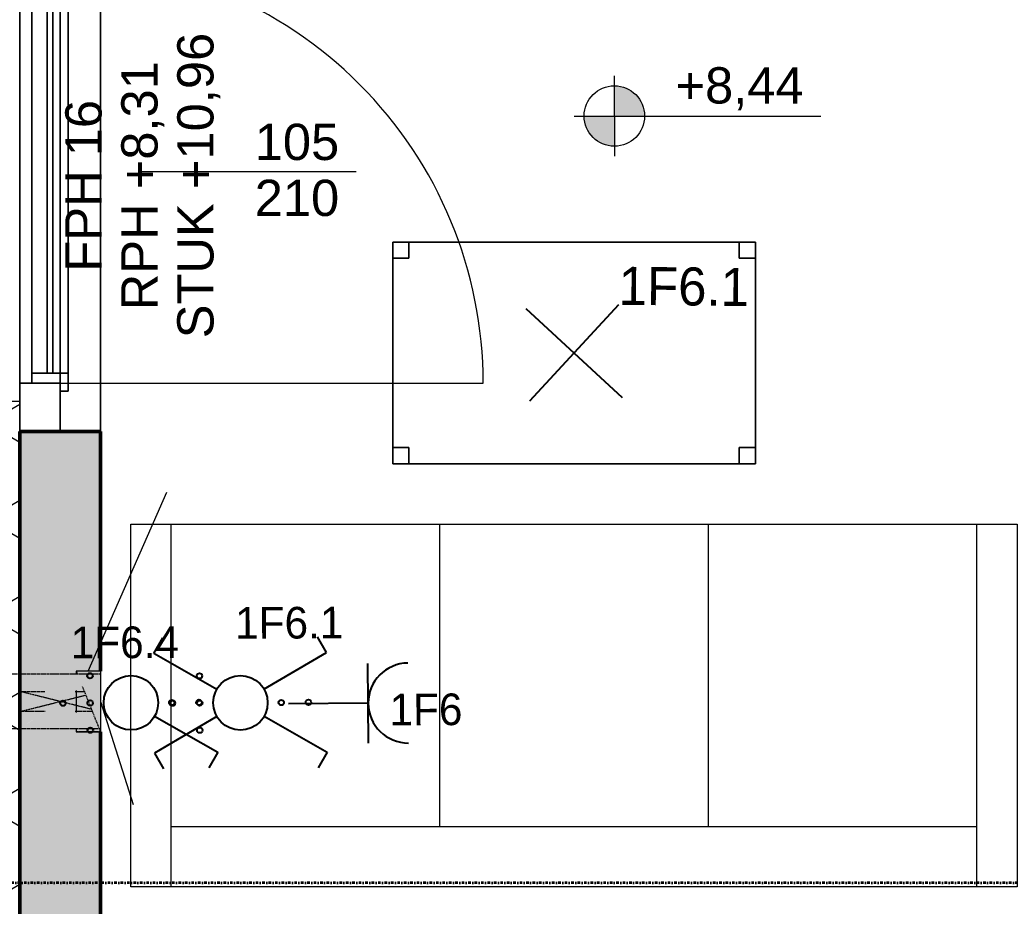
# Model space of a CAD drawing. Header units: metres. Extents: x -15638 to 29611, y -11908 to 29644.
# Drawn here: x -7861 to -5403, y 9440 to 11640 of the extents above; entities that cross this region are included whole.
import ezdxf
from ezdxf.enums import TextEntityAlignment as Align

# ---------------------------------------------------------------- set-up
doc = ezdxf.new("R2010")
doc.units = ezdxf.units.M
doc.linetypes.add('Strich Punkt Mittel', pattern=[0.015875, 0.00635, -0.0047625, 0, -0.0047625])
doc.linetypes.add('Verdeckt', pattern=[0.003, 0.002, -0.001])
for name, color, linetype, lineweight in [('A-DETL-GENF_', 92, 'Continuous', 13), ('A-GLAZ-IDEN_', 152, 'Continuous', 9), ('A_2D', 7, 'Continuous', 13), ('A_Beschriftung_', 7, 'Continuous', 9), ('A_Decken', 8, 'Continuous', 13), ('A_Durchbruch', 7, 'Verdeckt', 5), ('A_Moebel', 6, 'Continuous', 13), ('A_Raeume_', 7, 'Continuous', 5), ('A_Raster_', 1, 'Continuous', 9), ('A_Waende', 7, 'Continuous', 13), ('G-ANNO-DIMS_', 111, 'Continuous', 9)]:
    doc.layers.add(name, color=color, linetype=linetype, lineweight=lineweight)
doc.layers.add('E_Steckdose+Schalter', color=150, linetype='Continuous', true_color=0x0b6cf4)
doc.layers.add('ET_LEGENDE - Wohnung$0$800_KO_HI____L', color=130, linetype='Continuous')
doc.styles.add('Arial_2', font='arial.ttf', dxfattribs={"height": 0.09})
doc.styles.add('ET_LEGENDE - Wohnung$0$ROMANS', font='romans.shx', dxfattribs={"width": 0.6})

# ---------------------------------------------------------------- blocks, each defined once
blk = doc.blocks.new('*U557')
for p, q in [((-70.71067811865481, -70.71067811865473), (70.71067811865473, 70.71067811865474)), ((70.7106781186547, -70.71067811865474), (-70.71067811865478, 70.71067811865477))]:
    blk.add_line(p, q)
at = {"style": 'ET_LEGENDE - Wohnung$0$ROMANS', "width": 0.6, "flags": 1}
for tag, p in [('RAUMBUCHNUMMER', (0, -400)), ('ANLAGE', (0, -550))]:
    blk.add_attdef(tag, text='', height=100, dxfattribs=at).set_placement(p, align=Align.MIDDLE)
for tag, p in [('TEILANLAGE_NR', (0, -700)), ('KOMPONENTE', (0, -850)), ('KOMPONENTE_NR', (0, -1000)), ('BEZEICHNUNG', (0, -1150)), ('TYP', (0, -1300)), ('HERSTELLER', (0, -1450)), ('MODEL', (0, -1600)), ('LEISTUNG_MAX', (0, -1750)), ('SPEZIFISCH_1', (0, -1900)), ('SPEZIFISCH_2', (0, -2050)), ('SPEZIFISCH_3', (-9.095e-13, -2200)), ('SPEZIFISCH_4', (0, -2350)), ('SPEZIFISCH_5', (0, -2500)), ('GEWERKE_CODE', (0, -2650)), ('LV_POS', (0, -2800)), ('ZAEHLER', (0, -2950)), ('PLATZHALTER_1', (0, -3100)), ('PLATZHALTER_2', (-9.095e-13, -3250)), ('PLATZHALTER_3', (-9.095e-13, -3400)), ('JOBLISTE_VDMA', (0, -3550)), ('ET_SPEZIFISCH_1', (0, -3700)), ('ET_SPEZIFISCH_2', (0, -3850)), ('ET_SPEZIFISCH_3', (0, -4000)), ('ET_SPEZIFISCH_4', (0, -4149.999999999999)), ('ET_SPEZIFISCH_5', (0, -4299.999999999999)), ('ET_SPEZIFISCH_6', (0, -4449.999999999999)), ('ET_SPEZIFISCH_7', (0, -4599.999999999999))]:
    blk.add_attdef(tag, text='', height=100, dxfattribs=at).set_placement(p, align=Align.MIDDLE_CENTER)
blk = doc.blocks.new('*U548')
for p, q in [((25, 43.30127018922939), (91.66666666666666, 158.7713240271434)), ((91.66666666666666, 158.7713240271434), (120.5341801261374, 142.1046573604767))]:
    blk.add_line(p, q)
blk.add_circle((0, 0), 50)
at = {"layer": 'ET_LEGENDE - Wohnung$0$800_KO_HI____L'}
for centre in [(0, 125), (0, 74.99999999999997), (-50, -75), (0, -75), (50, -75), (0, -125)]:
    blk.add_circle(centre, 5, dxfattribs=at)
at = {"style": 'ET_LEGENDE - Wohnung$0$ROMANS', "width": 0.6, "flags": 1}
for tag, p in [('RAUMBUCHNUMMER', (-0.248237514286302, -465.740553349995)), ('ANLAGE', (-0.248237514286302, -615.740553349995))]:
    blk.add_attdef(tag, text='', height=100, dxfattribs=at).set_placement(p, align=Align.MIDDLE)
for tag, p in [('TEILANLAGE_NR', (-0.248237514286302, -765.740553349995)), ('KOMPONENTE', (-0.248237514286302, -915.740553349995)), ('KOMPONENTE_NR', (-0.248237514286302, -1065.740553349995)), ('BEZEICHNUNG', (-0.248237514286302, -1215.740553349995)), ('TYP', (-0.248237514286302, -1365.740553349995)), ('HERSTELLER', (-0.248237514286302, -1515.740553349995)), ('MODEL', (-0.248237514286302, -1665.740553349995)), ('LEISTUNG_MAX', (-0.248237514286302, -1815.740553349995)), ('SPEZIFISCH_1', (-0.248237514286302, -1965.740553349995)), ('SPEZIFISCH_2', (-0.248237514286302, -2115.740553349995)), ('SPEZIFISCH_3', (-0.2482375142872115, -2265.740553349995)), ('SPEZIFISCH_4', (-0.248237514286302, -2415.740553349995)), ('SPEZIFISCH_5', (-0.248237514286302, -2565.740553349995)), ('GEWERKE_CODE', (-0.248237514286302, -2715.740553349995)), ('LV_POS', (-0.248237514286302, -2865.740553349995)), ('ZAEHLER', (-0.248237514286302, -3015.740553349995)), ('PLATZHALTER_1', (-0.248237514286302, -3165.740553349995)), ('PLATZHALTER_2', (-0.2482375142872115, -3315.740553349995)), ('PLATZHALTER_3', (-0.2482375142872115, -3465.740553349995)), ('JOBLISTE_VDMA', (-0.248237514286302, -3615.740553349996)), ('ET_SPEZIFISCH_1', (-0.248237514286302, -3765.740553349996)), ('ET_SPEZIFISCH_2', (-0.248237514286302, -3915.740553349996)), ('ET_SPEZIFISCH_3', (-0.248237514286302, -4065.740553349995)), ('ET_SPEZIFISCH_4', (-0.248237514286302, -4215.740553349995)), ('ET_SPEZIFISCH_5', (-0.248237514286302, -4365.740553349995)), ('ET_SPEZIFISCH_6', (-0.248237514286302, -4515.740553349995)), ('ET_SPEZIFISCH_7', (-0.248237514286302, -4665.740553349995))]:
    blk.add_attdef(tag, text='', height=100, dxfattribs=at).set_placement(p, align=Align.MIDDLE_CENTER)
blk = doc.blocks.new('*U564')
for p, q in [((-91.66666666666518, 158.7713240271435), (-120.5341801261546, 142.1046573604769)), ((-24.9999999999984, 43.30127018922809), (-91.66666666666518, 158.7713240271435)), ((25, 43.30127018922939), (91.66666666666666, 158.7713240271434)), ((91.66666666666666, 158.7713240271434), (120.5341801261374, 142.1046573604767)), ((-24.9999999999984, -43.30127018922826), (-91.66666666666518, -158.7713240271437)), ((24.99999999999858, -43.30127018922205), (91.66666666666518, -158.7713240271497)), ((-91.66666666666518, -158.7713240271437), (-120.5341801261546, -142.1046573604769)), ((91.66666666666518, -158.7713240271497), (120.5341801261546, -142.1046573604829))]:
    blk.add_line(p, q)
blk.add_circle((0, 0), 50)
at = {"layer": 'ET_LEGENDE - Wohnung$0$800_KO_HI____L'}
for centre in [(0, 125), (0, 74.99999999999997), (-50, -75), (0, -75), (50, -75), (0, -125)]:
    blk.add_circle(centre, 5, dxfattribs=at)
at = {"style": 'ET_LEGENDE - Wohnung$0$ROMANS', "width": 0.6, "flags": 1}
for tag, p in [('RAUMBUCHNUMMER', (-0.248237514286302, -465.740553349995)), ('ANLAGE', (-0.248237514286302, -615.740553349995))]:
    blk.add_attdef(tag, text='', height=100, dxfattribs=at).set_placement(p, align=Align.MIDDLE)
for tag, p in [('TEILANLAGE_NR', (-0.248237514286302, -765.740553349995)), ('KOMPONENTE', (-0.248237514286302, -915.740553349995)), ('KOMPONENTE_NR', (-0.248237514286302, -1065.740553349995)), ('BEZEICHNUNG', (-0.248237514286302, -1215.740553349995)), ('TYP', (-0.248237514286302, -1365.740553349995)), ('HERSTELLER', (-0.248237514286302, -1515.740553349995)), ('MODEL', (-0.248237514286302, -1665.740553349995)), ('LEISTUNG_MAX', (-0.248237514286302, -1815.740553349995)), ('SPEZIFISCH_1', (-0.248237514286302, -1965.740553349995)), ('SPEZIFISCH_2', (-0.248237514286302, -2115.740553349995)), ('SPEZIFISCH_3', (-0.2482375142872115, -2265.740553349995)), ('SPEZIFISCH_4', (-0.248237514286302, -2415.740553349995)), ('SPEZIFISCH_5', (-0.248237514286302, -2565.740553349995)), ('GEWERKE_CODE', (-0.248237514286302, -2715.740553349995)), ('LV_POS', (-0.248237514286302, -2865.740553349995)), ('ZAEHLER', (-0.248237514286302, -3015.740553349995)), ('PLATZHALTER_1', (-0.248237514286302, -3165.740553349995)), ('PLATZHALTER_2', (-0.2482375142872115, -3315.740553349995)), ('PLATZHALTER_3', (-0.2482375142872115, -3465.740553349995)), ('JOBLISTE_VDMA', (-0.248237514286302, -3615.740553349996)), ('ET_SPEZIFISCH_1', (-0.248237514286302, -3765.740553349996)), ('ET_SPEZIFISCH_2', (-0.248237514286302, -3915.740553349996)), ('ET_SPEZIFISCH_3', (-0.248237514286302, -4065.740553349995)), ('ET_SPEZIFISCH_4', (-0.248237514286302, -4215.740553349995)), ('ET_SPEZIFISCH_5', (-0.248237514286302, -4365.740553349995)), ('ET_SPEZIFISCH_6', (-0.248237514286302, -4515.740553349995)), ('ET_SPEZIFISCH_7', (-0.248237514286302, -4665.740553349995))]:
    blk.add_attdef(tag, text='', height=100, dxfattribs=at).set_placement(p, align=Align.MIDDLE_CENTER)
blk = doc.blocks.new('*U567')
for p, q in [((62.49999999999998, 0), (-62.50000000000003, 0)), ((-1.42e-14, 0), (-1.42e-14, -124.9999999999857))]:
    blk.add_line(p, q)
blk.add_arc((-1.42e-14, 62.5), 62.49999999999545, 180, 0)
at = {"style": 'ET_LEGENDE - Wohnung$0$ROMANS', "width": 0.8, "flags": 1}
for tag, p in [('RAUMBUCHNUMMER', (-1.42e-14, -424.9999999999857)), ('ANLAGE', (-7.11e-14, -595.4472819843263)), ('TEILANLAGE_NR', (-7.11e-14, -755.4537253861862)), ('KOMPONENTE', (-7.11e-14, -901.3415913071971)), ('KOMPONENTE_NR', (-7.11e-14, -1063.289201699502)), ('BEZEICHNUNG', (-7.11e-14, -1205.595275481798)), ('TYP', (-1.42e-14, -1346.747756559581)), ('HERSTELLER', (-7.11e-14, -1514.075453492046)), ('MODEL', (-1.42e-14, -1677.25564314158)), ('LEISTUNG_MAX', (-5.258e-13, -1851.504109420363)), ('SPEZIFISCH_1', (-5.258e-13, -2012.846368334653)), ('SPEZIFISCH_2', (-5.258e-13, -2200.001041977929)), ('SPEZIFISCH_3', (-5.258e-13, -2374.249508256711)), ('SPEZIFISCH_4', (-5.258e-13, -2548.497974535494)), ('SPEZIFISCH_5', (-5.258e-13, -2722.746440814277)), ('GEWERKE_CODE', (-5.258e-13, -2896.994907093059)), ('LV_POS', (-5.258e-13, -3071.243373371843)), ('ZAEHLER', (-5.258e-13, -3245.491839650626)), ('PLATZHALTER_1', (-5.258e-13, -3419.740305929408)), ('PLATZHALTER_2', (-5.258e-13, -3593.988772208192)), ('PLATZHALTER_3', (-5.258e-13, -3768.237238486975)), ('JOBLISTE_VDMA', (-5.258e-13, -3942.485704765757)), ('ET_SPEZIFISCH_1', (-5.542e-13, -4116.73417104454)), ('ET_SPEZIFISCH_2', (-5.542e-13, -4290.982637323323)), ('ET_SPEZIFISCH_3', (-5.542e-13, -4465.231103602105)), ('ET_SPEZIFISCH_4', (-5.542e-13, -4639.479569880888)), ('ET_SPEZIFISCH_5', (-5.542e-13, -4813.728036159671)), ('ET_SPEZIFISCH_6', (-5.542e-13, -4987.976502438454)), ('ET_SPEZIFISCH_7', (-5.542e-13, -5162.224968717237))]:
    blk.add_attdef(tag, text='', height=100, dxfattribs=at).set_placement(p, align=Align.MIDDLE)
blk = doc.blocks.new('Moeb_Sofa - Sofa 220x90-3798868-263_PP_03DG_BT1')
at = {"layer": 'A_Moebel', "color": 8}
for p, q in [((-1.100000000000001, 0.4500000000000172), (1.1, 0.4500000000000172)), ((-1.100000000000001, -0.4500000000000036), (-1.100000000000001, 0.4500000000000172)), ((-0.9999999999999806, -0.4499999999999836), (-0.9999999999999806, 0.4500000000001)), ((-0.333333333333292, -0.3000000000000064), (-0.333333333333292, 0.4500000000001)), ((0.333333333333411, -0.3000000000000064), (0.333333333333411, 0.4500000000001)), ((1.000000000000154, -0.4500000000000263), (1.000000000000154, 0.4500000000001)), ((1.1, 0.4500000000000172), (1.1, -0.4500000000000036)), ((-0.9999999999999806, -0.3000000000000064), (1.000000000000154, -0.3000000000000064)), ((1.1, -0.4500000000000036), (-1.100000000000001, -0.4500000000000036))]:
    blk.add_line(p, q, dxfattribs=at)
blk = doc.blocks.new('Moeb_Tisch - 900x550-V21-263_PP_03DG_BT1')
at = {"layer": 'A_Moebel', "color": 8}
for p, q in [((-0.074098118811089, 0.8106241632348501), (-0.6240981188110891, 0.8106241632348501)), ((-0.6240981188110891, 0.8106241632348501), (-0.6240981188110891, -0.0893758367651508)), ((-0.584098118811088, 0.8106241632348501), (-0.6240981188110891, 0.8106241632348501)), ((-0.6240981188110891, 0.8106241632348501), (-0.6240981188110891, 0.7706241632348481)), ((-0.6240981188110891, 0.7706241632348481), (-0.6240981188110891, 0.8106241632348501)), ((-0.6240981188110891, 0.8106241632348501), (-0.584098118811088, 0.8106241632348501)), ((-0.0740981188110875, 0.8106241632348501), (-0.6240981188110877, 0.8106241632348501)), ((-0.6240981188110877, 0.8106241632348501), (-0.6240981188110877, -0.0893758367651508)), ((-0.6240981188110878, -0.0893758367651508), (-0.6240981188110878, 0.8106241632348501)), ((-0.6240981188110878, 0.8106241632348501), (-0.0740981188110876, 0.8106241632348501)), ((-0.584098118811088, 0.7706241632348481), (-0.584098118811088, 0.8106241632348501)), ((-0.584098118811088, 0.8106241632348501), (-0.584098118811088, 0.7706241632348481)), ((-0.074098118811089, 0.8106241632348501), (-0.1140981188110879, 0.8106241632348501)), ((-0.1140981188110879, 0.8106241632348501), (-0.1140981188110879, 0.7706241632348481)), ((-0.1140981188110879, 0.7706241632348481), (-0.1140981188110879, 0.8106241632348501)), ((-0.1140981188110879, 0.8106241632348501), (-0.074098118811089, 0.8106241632348501)), ((-0.074098118811089, -0.0893758367651508), (-0.074098118811089, 0.8106241632348501)), ((-0.074098118811089, 0.7706241632348481), (-0.074098118811089, 0.8106241632348501)), ((-0.074098118811089, 0.8106241632348501), (-0.074098118811089, 0.7706241632348481)), ((-0.0740981188110875, -0.0893758367651508), (-0.0740981188110875, 0.8106241632348501)), ((-0.0740981188110876, 0.8106241632348501), (-0.0740981188110876, -0.0893758367651508)), ((-0.6240981188110891, 0.7706241632348481), (-0.584098118811088, 0.7706241632348481)), ((-0.584098118811088, 0.7706241632348481), (-0.6240981188110891, 0.7706241632348481)), ((-0.1140981188110879, 0.7706241632348481), (-0.074098118811089, 0.7706241632348481)), ((-0.074098118811089, 0.7706241632348481), (-0.1140981188110879, 0.7706241632348481)), ((-0.584098118811088, -0.0493758367651516), (-0.6240981188110891, -0.0493758367651516)), ((-0.6240981188110891, -0.0493758367651516), (-0.6240981188110891, -0.0893758367651508)), ((-0.6240981188110891, -0.0893758367651508), (-0.6240981188110891, -0.0493758367651516)), ((-0.6240981188110891, -0.0493758367651516), (-0.584098118811088, -0.0493758367651516)), ((-0.584098118811088, -0.0893758367651508), (-0.584098118811088, -0.0493758367651516)), ((-0.584098118811088, -0.0493758367651516), (-0.584098118811088, -0.0893758367651508)), ((-0.0740981188110876, -0.0493758367651516), (-0.1140981188110879, -0.0493758367651516)), ((-0.1140981188110879, -0.0493758367651516), (-0.1140981188110879, -0.0893758367651507)), ((-0.1140981188110879, -0.0893758367651507), (-0.1140981188110879, -0.0493758367651516)), ((-0.1140981188110879, -0.0493758367651516), (-0.0740981188110876, -0.0493758367651516)), ((-0.0740981188110876, -0.0893758367651507), (-0.0740981188110876, -0.0493758367651516)), ((-0.0740981188110876, -0.0493758367651516), (-0.0740981188110876, -0.0893758367651507)), ((-0.6240981188110891, -0.0893758367651508), (-0.074098118811089, -0.0893758367651508)), ((-0.6240981188110891, -0.0893758367651508), (-0.584098118811088, -0.0893758367651508)), ((-0.584098118811088, -0.0893758367651508), (-0.6240981188110891, -0.0893758367651508)), ((-0.6240981188110877, -0.0893758367651508), (-0.0740981188110875, -0.0893758367651507)), ((-0.0740981188110876, -0.0893758367651507), (-0.6240981188110878, -0.0893758367651508)), ((-0.1140981188110879, -0.0893758367651507), (-0.0740981188110876, -0.0893758367651507)), ((-0.0740981188110876, -0.0893758367651507), (-0.1140981188110879, -0.0893758367651507))]:
    blk.add_line(p, q, dxfattribs=at)
blk = doc.blocks.new('Allg_Nachströmöffnung1 - DN 135-V50-263_PP_03DG_BT1')
at = {"layer": 'A-DETL-GENF_', "linetype": 'Verdeckt', "lineweight": 5}
for points in [[(0.1249999999999153, 1.08e-14), (0.0574999999999176, 0.0999999999999199), (0.0576868070672544, -0.0997232487891162)], [(0.1924999999999173, 0.0101632191790417), (0.1924999999999173, 0.0999999999999199), (0.1249999999999153, 7.6e-15), (0.1924999999999173, -0.0997232487891162)]]:
    blk.add_hatch(color=256, dxfattribs=at).paths.add_polyline_path(points)
at = {"layer": 'A_Durchbruch'}
for p, q in [((0.057499999999993, 0.1), (0.057499999999993, -0.2600000000000032)), ((0.192499999999993, 0.1), (0.192499999999993, -0.2600000000000032))]:
    blk.add_line(p, q, dxfattribs=at)
blk = doc.blocks.new('Allg_WD_rund - HKLS-V51-263_PP_03DG_BT1')
at = {"layer": 'A-DETL-GENF_'}
h = blk.add_hatch(color=256, dxfattribs=at)
h.paths.add_polyline_path([(-0.0599999999999171, -0.0400000000000147), (-0.0599999999999171, -0.0800000000000046), (-0.0544444444443599, -0.07777777777778), (-0.035060418439734, -8.95087997085e-05), (-0.0599999999999171, -0.0370370370369858)])
h.paths.add_polyline_path([(-0.0599999999999171, 0.0997232487891162), (-0.0599999999999171, 0.0370370370370031), (-0.0349999999999358, -7.6e-15), (-0.0599999999999171, 0.0999999999999903)])
h = blk.add_hatch(color=256, dxfattribs=at)
h.paths.add_polyline_path([(-0.0349999999999054, -5.31e-14), (-0.0190909090908327, -0.0636363636363689), (-0.0099999999999198, -0.0600000000000037), (-0.0099999999999198, -0.0370370370370432), (-0.0349506492926974, -7.31121588888e-05)])
h.paths.add_polyline_path([(-0.0349999999999054, -5.31e-14), (-0.0099999999999198, 0.0370370370370508), (-0.0100691878026318, 0.0997232487891162)])
at = {"layer": 'A_Durchbruch'}
for p, q in [((-0.0600000000000046, 0.099999999999997), (-0.0190909090909138, -0.0636363636363605)), ((-0.0600000000000046, 0.037037037037019), (-0.0600000000000046, 0.099999999999997)), ((-0.054444444444447, -0.0777777777777721), (-0.0100000000000068, 0.0999999999999973)), ((-0.0100000000000068, 0.0999999999999973), (-0.0100000000000055, 0.037037037037052)), ((-0.0600000000000046, -0.0799999999999949), (-0.0600000000000046, -0.0370370370370159)), ((-0.010000000000004, -0.0370370370370518), (-0.0100000000000035, -0.0599999999999948))]:
    blk.add_line(p, q, dxfattribs=at)
blk = doc.blocks.new('Allg_WS1 - HKLS-V58-263_PP_03DG_BT1')
at = {"layer": 'A-DETL-GENF_'}
h = blk.add_hatch(color=256, dxfattribs=at)
h.paths.add_polyline_path([(0.2674999999999175, 0.0434974929556033), (0.1324999999999179, 0.0434974929556033), (0.1627952755904414, -0.0013843968080955), (0.2647260273972589, 0.0393879039146324)])
h.paths.add_polyline_path([(0.2749999999999201, 0.0434974929556033), (0.2674999999999175, 0.0434974929556033), (0.2674999999999175, 0.040497492955695)])
h.paths.add_polyline_path([(0.1324999999999179, -0.0135025070443047), (0.1324999999999179, 0.0434974929556033), (0.1249999999999196, 0.0434974929556033), (0.1249999999999196, -0.0165025070443018)])
at = {"layer": 'A_2D'}
for p, q in [((0.1249999999999923, 0.0434974929556842), (0.1249999999999923, -0.016502507044315)), ((0.2749999999999922, -0.016502507044315), (0.2749999999999922, 0.0434974929556842)), ((0.1249999999999923, -0.016502507044315), (0.1324999999999902, -0.016502507044315)), ((0.1729999999999889, -0.016502507044315), (0.2269999999999914, -0.016502507044315)), ((0.2674999999999901, -0.016502507044315), (0.2749999999999922, -0.016502507044315))]:
    blk.add_line(p, q, dxfattribs=at)
at = {"layer": 'A_Durchbruch'}
for p, q in [((0.1249999999999923, 0.0434974929556842), (0.1249999999999923, -0.016502507044315)), ((0.1627952755905413, -0.0013843968080956), (0.2647260273972526, 0.0393879039145884)), ((0.2674999999999901, 0.0404974929556834), (0.2749999999999922, 0.0434974929556842)), ((0.2749999999999922, 0.0434974929556842), (0.2749999999999922, -0.016502507044315)), ((0.1249999999999923, -0.016502507044315), (0.1324999999999902, -0.0135025070443159))]:
    blk.add_line(p, q, dxfattribs=at)
blk = doc.blocks.new('Fens_Tuer_2tlg - DK_DF_SL_1770x2520_Terrassentür dicke Aufbau NEU DG-V6-263_PP_03DG_BT1')
at = {"layer": 'A_2D', "lineweight": 5}
for p, q in [((-0.810000000000006, 0.2600000000009687), (0.8099999999999896, 0.2600000000009687)), ((-0.885000000000007, 0.0999999999999875), (0.8849999999999913, 0.0999999999999875)), ((0.8849999999999916, 0.1), (-0.8850000000000072, 0.1)), ((-0.8850000000000241, 0.1), (-0.8850000000000241, -0.1)), ((-0.885000000000007, -0.1), (-0.885000000000007, 0.0999999999999875)), ((-0.7650000000000067, 0.100000000000005), (-0.885000000000007, 0.100000000000005)), ((-0.885000000000007, 0.100000000000005), (-0.885000000000007, 9.862e-13)), ((-0.885000000000007, 0.100000000000005), (-0.885000000000007, 9.862e-13)), ((0.8849999999999913, 0.100000000000005), (-0.885000000000007, 0.100000000000005)), ((-0.7650000000000067, 9.862e-13), (-0.7650000000000067, 0.100000000000005)), ((-0.7650000000000067, 0.100000000000005), (-0.7650000000000067, 9.862e-13)), ((-0.7650000000000067, 0.100000000000005), (0.2849999999999944, 0.100000000000005)), ((0.3649999999999929, 0.100000000000005), (0.2849999999999944, 0.100000000000005)), ((0.2849999999999944, 0.100000000000005), (0.2849999999999944, 9.862e-13)), ((0.2849999999999944, 0.100000000000005), (0.2849999999999944, 9.862e-13)), ((0.3649999999999929, 9.862e-13), (0.3649999999999929, 0.100000000000005)), ((0.3649999999999929, 0.100000000000005), (0.3649999999999929, 9.862e-13)), ((0.3649999999999929, 0.100000000000005), (0.7649999999999912, 0.100000000000005)), ((0.8849999999999913, 0.100000000000005), (0.7649999999999912, 0.100000000000005)), ((0.7649999999999912, 0.100000000000005), (0.7649999999999912, 9.862e-13)), ((0.7649999999999912, 0.100000000000005), (0.7649999999999912, 9.862e-13)), ((0.8849999999999894, -0.1), (0.8849999999999894, 0.1)), ((0.8849999999999913, 0.0999999999999875), (0.8849999999999913, -0.1)), ((0.8849999999999913, 9.862e-13), (0.8849999999999913, 0.100000000000005)), ((0.8849999999999913, 0.100000000000005), (0.8849999999999913, 9.862e-13)), ((-0.7400000000000038, 0.0700000000009887), (-0.7650000000000072, 0.0700000000009888)), ((-0.7650000000000072, 0.0700000000009888), (-0.7650000000000073, 9.886e-13)), ((-0.7650000000000072, 0.0700000000009888), (0.2849999999999928, 0.0700000000009852)), ((-0.7650000000000073, 9.886e-13), (-0.7650000000000069, 0.0700000000009888)), ((-0.7400000000000042, -0.0199999999990114), (-0.7400000000000038, 0.0700000000009887)), ((0.2599999999999896, 0.0700000000009855), (-0.7400000000000037, 0.0700000000009887)), ((-0.7400000000000038, 0.0700000000009887), (-0.7400000000000042, -0.0199999999990114)), ((0.2599999999999896, 0.0700000000009855), (0.2599999999999893, -0.0199999999990146)), ((0.2849999999999928, 0.0700000000009852), (0.2599999999999896, 0.0700000000009855)), ((0.2599999999999897, 0.0700000000009855), (0.2599999999999894, -0.0199999999990146)), ((0.2849999999999926, 9.852e-13), (0.2849999999999928, 0.0700000000009852)), ((0.2849999999999927, 9.852e-13), (0.2849999999999928, 0.0700000000009854)), ((0.7649999999999914, 0.0570000000010527), (0.3649999999999953, 0.0570000000010527)), ((0.3649999999999953, 0.0570000000010527), (0.3649999999999953, 0.0430000000009141)), ((0.3649999999999953, 0.0430000000009141), (0.3649999999999953, 0.0570000000010527)), ((0.3649999999999953, 0.0570000000010527), (0.7649999999999914, 0.0570000000010527)), ((0.7649999999999914, 0.043000000000914), (0.7649999999999914, 0.0570000000010527)), ((0.7649999999999914, 0.0570000000010527), (0.7649999999999914, 0.043000000000914)), ((0.2599999999999918, 0.0320000000009895), (-0.7400000000000037, 0.0320000000009895)), ((-0.7400000000000037, 0.0320000000009895), (-0.7400000000000037, 0.0180000000009894)), ((-0.7400000000000037, 0.0180000000009894), (-0.7400000000000037, 0.0320000000009895)), ((-0.7400000000000037, 0.0320000000009895), (0.2599999999999918, 0.0320000000009895)), ((0.2599999999999918, 0.0180000000009894), (0.2599999999999918, 0.0320000000009895)), ((0.2599999999999918, 0.0320000000009895), (0.2599999999999918, 0.0180000000009894)), ((0.3649999999999953, 0.0430000000009141), (0.7649999999999914, 0.043000000000914)), ((0.7649999999999914, 0.043000000000914), (0.3649999999999953, 0.0430000000009141)), ((-0.885000000000007, 9.862e-13), (-0.7650000000000067, 9.862e-13)), ((-0.885000000000007, 9.862e-13), (0.8849999999999913, 9.862e-13)), ((-0.7650000000000073, 9.886e-13), (-0.7850000000000036, 9.887e-13)), ((-0.7850000000000036, 9.887e-13), (-0.7850000000000039, -0.0199999999990112)), ((-0.7850000000000039, -0.0199999999990112), (-0.7850000000000037, 9.887e-13)), ((-0.7850000000000037, 9.887e-13), (0.304999999999989, 9.85e-13)), ((-0.7650000000000049, 9.822e-13), (-0.7650000000000032, -1.049999999999017)), ((0.2849999999999926, 9.852e-13), (-0.7650000000000075, 9.886e-13)), ((0.2849999999999944, 9.862e-13), (-0.7650000000000067, 9.862e-13)), ((-0.7400000000000037, 0.0180000000009894), (0.2599999999999918, 0.0180000000009894)), ((0.2599999999999918, 0.0180000000009894), (-0.7400000000000037, 0.0180000000009894)), ((0.304999999999989, 9.85e-13), (0.2849999999999926, 9.852e-13)), ((0.2849999999999944, 9.862e-13), (0.3649999999999929, 9.862e-13)), ((0.3049999999999892, -0.0199999999990147), (0.304999999999989, 9.85e-13)), ((0.3049999999999892, -0.0199999999990147), (0.3049999999999892, 9.852e-13)), ((0.7649999999999912, 9.862e-13), (0.3649999999999929, 9.862e-13)), ((0.7649999999999912, 9.862e-13), (0.8849999999999913, 9.862e-13)), ((-0.7850000000000039, -0.0199999999990112), (-0.7400000000000042, -0.0199999999990114)), ((0.3049999999999891, -0.0199999999990147), (-0.7850000000000042, -0.0199999999990112)), ((-0.7400000000000042, -0.0199999999990114), (0.2599999999999893, -0.0199999999990146)), ((0.2599999999999893, -0.0199999999990146), (0.3049999999999892, -0.0199999999990147)), ((-0.8850000000000076, -0.0999999999999965), (0.884999999999991, -0.0999999999999965)), ((-0.885000000000007, -0.1), (0.8849999999999913, -0.1)), ((-0.8850000000000072, -0.1), (0.8849999999999916, -0.1))]:
    blk.add_line(p, q, dxfattribs=at)
blk.add_arc((-0.7650000000000049, 9.849e-13), 1.049999999999999, 269.9999999999997, 3.82e-14, dxfattribs=at)
blk = doc.blocks.new('BS_Fens_Tuer - oben-7645930-263_PP_03DG_BT1')
at = {"layer": 'A-GLAZ-IDEN_'}
blk.add_line((0, 0.0001241184000468), (0, 0.0107607932119088), dxfattribs=at)
blk = doc.blocks.new('Höhenkoten - 018-55641-263_PP_03DG_BT1')
at = {"layer": 'G-ANNO-DIMS_'}
h = blk.add_hatch(color=256, dxfattribs=at)
edge = h.paths.add_edge_path()
edge.add_line((0, -1e-16), (0, 0.0014999999999999))
edge.add_arc((0, -1e-16), 0.0015, 0, 89.99999999999977, ccw=False)
edge.add_line((0.0015, -1e-16), (0, -1e-16))
h = blk.add_hatch(color=256, dxfattribs=at)
edge = h.paths.add_edge_path()
edge.add_line((-1e-16, 0), (-1e-16, -0.0015))
edge.add_arc((-1e-16, 0), 0.0015, 180.0000000000006, 269.99999999999983, ccw=False)
edge.add_line((-0.0015000000000001, 0), (-1e-16, 0))
for p, q in [((0, 0), (0, 0.002)), ((-0.002, 0), (0.0102417161249216, 0)), ((0, 0), (0, -0.0020000000000001))]:
    blk.add_line(p, q, dxfattribs=at)
blk.add_circle((0, -1e-16), 0.0015, dxfattribs=at)
blk = doc.blocks.new('354354')
at = {"layer": 'A_Waende', "lineweight": 5}
h = blk.add_hatch(dxfattribs=at)
h.set_pattern_fill('FP_1', color=250, angle=179.9999999999999, style=0, pattern_type=2)
h.set_pattern_definition([(90, (11.04300000000015, 80.69799999999998), (-0.20637, 4e-16), []), (149.9999999999999, (11.04300000000015, 80.69799999999998), (-0.1031850000000003, -0.1787216625789944), []), (209.9999999999999, (11.04300000000015, 80.69799999999998), (0.1031849999999997, -0.1787216625789947), [])])
h.paths.add_polyline_path([(11.03125666012977, 73.73799843211242), (11.0426682484852, 73.73799843211242), (11.0426682484852, 78.90157604858588), (10.88266824848522, 78.90157604858588), (10.88266824848489, 73.73799843211242), (10.93015995256585, 73.73799843211242)])
h.paths.add_polyline_path([(11.03966824848523, 79.95157604858586), (11.04266824848521, 79.95157604858586), (11.04266824848522, 81.44049843211114), (10.8826682484852, 81.44049843211116), (10.8826682484852, 79.95157604858586), (11.03769162898387, 79.95157604858586)])
h.paths.add_polyline_path([(11.04266824848523, 83.0604984321111), (11.04266824848522, 83.89049843211015), (10.88266824848523, 83.89049843211015), (10.8826682484852, 83.06049843211117), (11.03966824848511, 83.0604984321111)])
h.paths.add_polyline_path([(10.88266824848531, 85.51049843211014), (11.04266824848522, 85.51049843211014), (11.04266824848527, 87.17536387243892), (10.88266824848531, 87.17536387243892), (10.88266824848531, 86.10786668082679)])
h = blk.add_hatch(dxfattribs=at)
h.set_pattern_fill('FP_4', color=250, style=0, pattern_type=2)
h.set_pattern_definition([(45, (0, 0), (-0.0898025612106916, 0.0898025612106916), []), (45, (0.0898, 0), (-0.0898025612106916, 0.0898025612106916), [0.0635, -0.03175])])
h.paths.add_polyline_path([(11.24266824848517, 73.89799843211219), (11.24266824848515, 78.82657604858589), (11.0426682484852, 78.82657604858589), (11.0426682484852, 73.89799843211219), (11.11030439917896, 73.89799843211219)])
h.paths.add_polyline_path([(11.14266824848521, 80.69549843211115), (11.22044602626298, 80.6760539876667), (11.20630461212157, 80.71140752302024), (11.1427458350003, 80.69551782873992)])
h.paths.add_polyline_path([(11.04266824848521, 80.67049843211115), (11.14266824848521, 80.69549843211115), (11.04266824848521, 80.72049843211116), (11.04266824848521, 80.69549843211115)])
h.paths.add_polyline_path([(11.04266824848521, 80.62799843211116), (11.1056312114482, 80.67049843211115), (11.04266824848521, 80.67049843211115)])
h.paths.add_polyline_path([(11.04266824848521, 80.0265760485859), (11.24266824848515, 80.0265760485859), (11.24266824848512, 80.62049843211113), (11.23966824848521, 80.62799843211116), (11.04266824848521, 80.62799843211116), (11.04266824848521, 80.2645270403224)])
h.paths.add_polyline_path([(11.23855865944415, 80.6307724047138), (11.22266824848521, 80.67049843211115), (11.17970528552219, 80.67049843211115), (11.18266824848522, 80.66849843211111)])
h.paths.add_polyline_path([(11.04266824848521, 80.72049843211116), (11.10563121144815, 80.72049843211116), (11.04266824848522, 80.76299843211115), (11.04266824848521, 80.75147201036442)])
h.paths.add_polyline_path([(11.17970528552224, 80.72049843211116), (11.20266824848521, 80.72049843211116), (11.19778635872142, 80.73270315652061), (11.18266824848522, 80.72249843211117)])
h.paths.add_polyline_path([(11.04266824848522, 80.76299843211115), (11.18566824848521, 80.76299843211115), (11.18266824848522, 80.77049843211113), (11.24266824848512, 80.77049843211113), (11.24266824848512, 81.36549843211112), (11.04266824848522, 81.36549843211112), (11.04266824848522, 80.91378700037845)])
h.paths.add_polyline_path([(11.24266824848491, 83.13549843211113), (11.24266824848491, 83.81549843211013), (11.04266824848522, 83.81549843211013), (11.04294499969609, 83.13549843211113), (11.14266824848511, 83.13549843211113)])
h.paths.add_polyline_path([(11.14266824848423, 85.58549843211014), (11.24266824848491, 85.58549843211014), (11.24266824848523, 86.59270788474072), (11.04266824848524, 86.59270788474092), (11.04266824848522, 85.58549843211014)])
at = {"layer": 'A_Beschriftung_'}
for p, q in [((11.21266824848521, 80.77049843211105), (11.40773189777692, 81.21530813333375)), ((11.24266824848521, 80.69549843211108), (11.32363413872488, 80.44018980333713))]:
    blk.add_line(p, q, dxfattribs=at)
at = {"layer": 'A_Decken'}
blk.add_line((11.14266824848509, 83.13549843211104), (11.14266824848512, 81.36549843211104), dxfattribs=at)
at = {"layer": 'A_Raeume_', "flags": 128}
blk.add_lwpolyline([(11.24266824848522, 83.28549843211098), (11.24266824848521, 78.16657604858597), (14.77016824848627, 78.16657604858592), (14.77016824848627, 78.60549843211197), (15.1639182484859, 78.60549843211197), (15.16391824848591, 80.14924843211179), (15.15141824848591, 80.14924843211179), (15.15141824848593, 80.44100803211163), (15.15141824848593, 80.53623883211093), (15.15141824848594, 80.7304984321109), (15.31067784848594, 80.7304984321109), (15.87853229987263, 80.73049843211086), (15.87853229987265, 81.31424843211092), (15.87853229987269, 83.28549843211087)], close=True, dxfattribs=at)
at = {"layer": 'A_Raster_', "linetype": 'Strich Punkt Mittel', "lineweight": 35}
blk.add_line((48.12150396891198, 80.24549843211167), (3.807449392799952, 80.24549843211172), dxfattribs=at)
at = {"layer": 'A_Waende'}
blk.add_line((11.04266824848522, 83.06049843211105), (11.04266824848522, 81.44049843211106), dxfattribs=at)
at = {"layer": 'A_Waende', "color": 250, "lineweight": 5}
for p, q in [((10.88266824848522, 81.44049843211106), (11.04266824848522, 81.44049843211106)), ((11.04266824848522, 81.44049843211106), (11.04266824848522, 81.36549843211104))]:
    blk.add_line(p, q, dxfattribs=at)
at = {"layer": 'A_Waende', "color": 10, "lineweight": 50}
for p, q in [((11.04266824848522, 80.0265760485858), (11.04266824848522, 81.36549843211104)), ((11.04266824848521, 81.36549843211104), (11.24266824848521, 81.36549843211104)), ((11.24266824848521, 80.77049843211105), (11.24266824848521, 81.36549843211104)), ((11.2426682484852, 80.0265760485858), (11.2426682484852, 80.62049843211103))]:
    blk.add_line(p, q, dxfattribs=at)
at = {"layer": 'A-GLAZ-IDEN_', "xscale": 49.99999999999998, "yscale": 49.99999999999998, "zscale": 49.99999999999998, "rotation": 270.0000000000002}
blk.add_blockref('BS_Fens_Tuer - oben-7645930-263_PP_03DG_BT1', (11.33916379737379, 82.010498432111), dxfattribs=at)
at = {"layer": 'A_2D', "lineweight": 5, "rotation": 89.99999999999991}
blk.add_blockref('Fens_Tuer_2tlg - DK_DF_SL_1770x2520_Terrassentür dicke Aufbau NEU DG-V6-263_PP_03DG_BT1', (11.1426682484852, 82.25049843211106), dxfattribs=at)
at = {"layer": 'A_2D'}
for name, p, rotation in [('Allg_WS1 - HKLS-V58-263_PP_03DG_BT1', (11.19917075552952, 80.89549843211105), 269.9999999999999), ('Allg_WD_rund - HKLS-V51-263_PP_03DG_BT1', (11.1426682484852, 80.73049843211108), 89.99999999999991)]:
    blk.add_blockref(name, p, dxfattribs=dict(at, rotation=rotation))
at = {"layer": 'A_Durchbruch', "rotation": 269.9999999999999}
blk.add_blockref('Allg_Nachströmöffnung1 - DN 135-V50-263_PP_03DG_BT1', (11.1426682484852, 80.82049843211105), dxfattribs=at)
at = {"layer": 'A_Moebel', "color": 8, "rotation": 89.99999999999666}
blk.add_blockref('Moeb_Tisch - 900x550-V21-263_PP_03DG_BT1', (12.77873844663399, 81.90959655092269), dxfattribs=at)
at = {"layer": 'A_Moebel', "color": 8}
blk.add_blockref('Moeb_Sofa - Sofa 220x90-3798868-263_PP_03DG_BT1', (12.41811428339904, 80.68549843211163), dxfattribs=at)
at = {"layer": 'G-ANNO-DIMS_', "xscale": 49.99999999999998, "yscale": 49.99999999999998, "zscale": 49.99999999999998}
blk.add_blockref('Höhenkoten - 018-55641-263_PP_03DG_BT1', (12.51823009918768, 82.14848342487458), dxfattribs=at)
at = {"layer": 'A-GLAZ-IDEN_', "char_height": 0.09, "attachment_point": 1, "rotation": 90, "style": 'Arial_2'}
for s, insert, width in [('STUK +10,96', (11.43335831097507, 81.59684411772406), 0.9059068749999996), ('RPH +8,31', (11.29445206097507, 81.66629724272406), 0.7375524999999997), ('FPH 16', (11.15554581097507, 81.76220870105739), 0.5090715624999996)]:
    blk.add_mtext(s, dxfattribs=dict(at, insert=insert, width=width))
at = {"layer": 'A-GLAZ-IDEN_', "char_height": 0.09, "width": 0.2525315624999998, "attachment_point": 1, "style": 'Arial_2'}
for s, insert in [('105', (11.62560938319655, 82.12930254406362)), ('210', (11.62560938319655, 81.99039629406361))]:
    blk.add_mtext(s, dxfattribs=dict(at, insert=insert))
at = {"layer": 'G-ANNO-DIMS_', "insert": (12.66984354659099, 82.26956209582715), "char_height": 0.09, "width": 0.3801277262320762, "attachment_point": 1, "line_spacing_factor": 0.9417779076525878, "style": 'Arial_2'}
blk.add_mtext('+8,44', dxfattribs=at)

msp = doc.modelspace()

# ---------------------------------------------------------------- block references
at = {"xscale": 1000, "yscale": 1000, "zscale": 1000}
msp.add_blockref('354354', (-18903.71480323409, -70747.18043367963), dxfattribs=at)
at = {"layer": 'E_Steckdose+Schalter'}
for name, p, xscale, yscale, zscale, rotation in [('*U557', (-6485.600519834972, 10813.31799843199), 1.626603779674896, 1.626603779674896, 1.626603779674896, 182.2804756445144), ('*U564', (-7313.488819622363, 9945.048137020727), 1.350631848881128, 1.350631848881128, 1.350631848881128, 270.358294675273), ('*U567', (-6996.25620931337, 9943.748320058688), 1.586793636067307, 1.586793636067307, 1.586793636067307, 270.3985114080678), ('*U548', (-7585.198714605145, 9945.117842453721), 1.350631848881128, 1.350631848881128, 1.350631848881128, 270.358294675273)]:
    msp.add_blockref(name, p, dxfattribs=dict(at, xscale=xscale, yscale=yscale, zscale=zscale, rotation=rotation))

# ---------------------------------------------------------------- texts
at = {"color": 212}
for s, height, rotation, p in [('1F6.1', 94.60439445853976, 359.4197412391894, (-6375.25008254806, 10932.8218877039)), ('1F6.1', 78.55367717475453, 0.1777258479535076, (-7326.566105719345, 10104.1111692322)), ('1F6.4', 78.55367717475453, 0.1777258479535076, (-7734.603361259728, 10055.47298904181)), ('1F6', 78.55367717475453, 0.1777258479535076, (-6943.455204379072, 9889.146569383376))]:
    msp.add_text(s, height=height, rotation=rotation, dxfattribs=at).set_placement(p)

doc.saveas('drawing.dxf')
